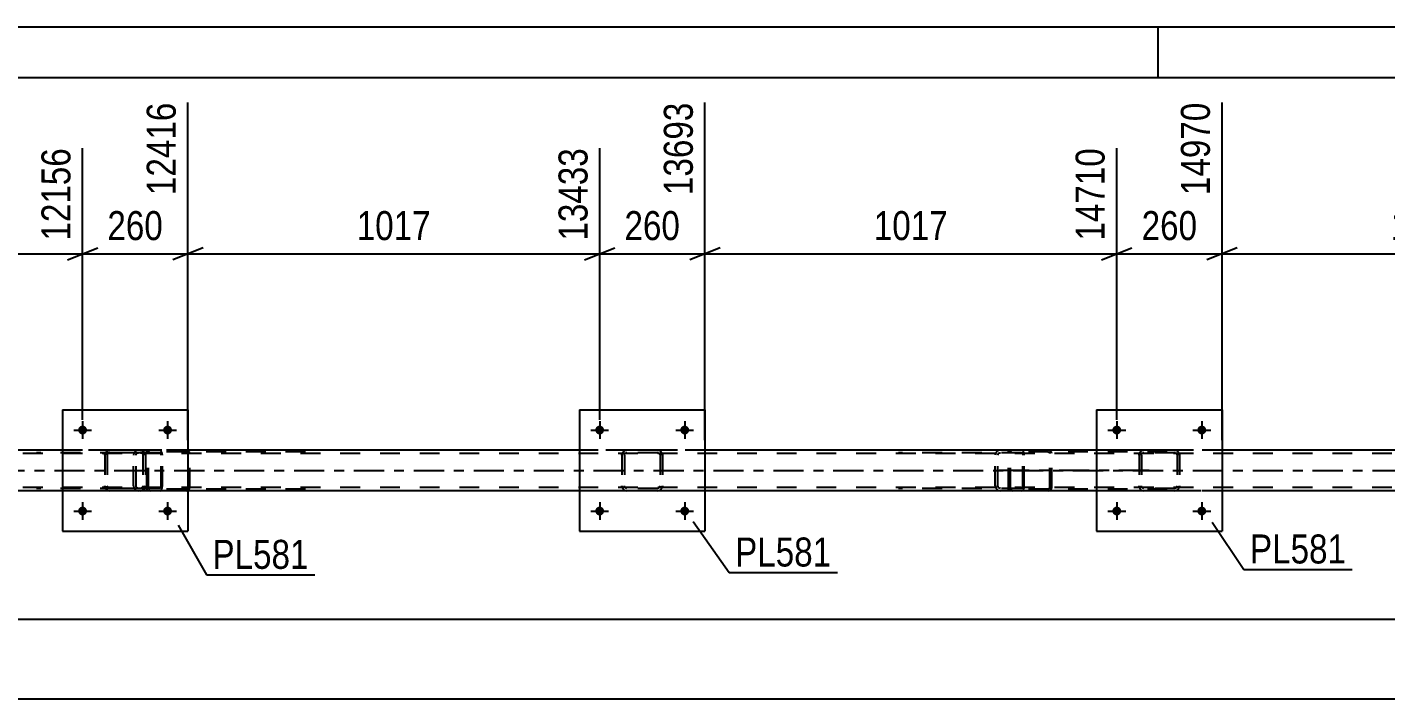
# Model space of a CAD drawing. Header units: millimetres. Extents: x 0 to 841, y 0 to 594.
# Drawn here: x 519.3 to 653.5, y 527.7 to 594 of the extents above; entities that cross this region are included whole.
import ezdxf

# ---------------------------------------------------------------- set-up
doc = ezdxf.new("R2010")
doc.units = ezdxf.units.MM
doc.linetypes.add('DXK_LINE_DOT2', pattern=[3.9198, 1.9599, -1.9599])
doc.linetypes.add('DXK_LINE_DOT3', pattern=[5.9187, 2.979, -0.9799, 0.9799, -0.9799])
doc.styles.add('Arial Narrow', font='ARIALN.TTF', dxfattribs={"height": 0.2})

# ---------------------------------------------------------------- blocks, each defined once
blk = doc.blocks.new('Unknown-814735391-1133')
at = {"color": 5, "linetype": 'Continuous'}
for p, q in [((841, 594), (0, 594)), ((631, 589), (631, 594)), ((836, 589), (5, 589))]:
    blk.add_line(p, q, dxfattribs=at)
blk = doc.blocks.new('Bolt-814735391-5154 - 5134')
at = {"linetype": 'Continuous'}
for points in [[(627.36, 554.21, -1), (626.48, 554.21, -1)], [(635.76, 554.21, -1), (634.88, 554.21, -1)]]:
    blk.add_hatch(color=1, dxfattribs=at).paths.add_polyline_path(points)
at = {"color": 1, "linetype": 'Continuous'}
for p, q in [((626.92, 555.09), (626.92, 553.33)), ((635.32, 555.09), (635.32, 553.33)), ((626.04, 554.21), (627.8, 554.21)), ((634.44, 554.21), (636.2, 554.21))]:
    blk.add_line(p, q, dxfattribs=at)
blk = doc.blocks.new('Bolt-814735391-5155 - 5134')
at = {"linetype": 'Continuous'}
for points in [[(627.36, 546.21, -1), (626.48, 546.21, -1)], [(635.76, 546.21, -1), (634.88, 546.21, -1)]]:
    blk.add_hatch(color=1, dxfattribs=at).paths.add_polyline_path(points)
at = {"color": 1, "linetype": 'Continuous'}
for p, q in [((626.92, 547.09), (626.92, 545.33)), ((635.32, 547.09), (635.32, 545.33)), ((626.04, 546.21), (627.8, 546.21)), ((634.44, 546.21), (636.2, 546.21))]:
    blk.add_line(p, q, dxfattribs=at)
blk = doc.blocks.new('Bolt-814735391-5158 - 5134')
at = {"linetype": 'Continuous'}
for points in [[(576.28, 554.21, -1), (575.4, 554.21, -1)], [(584.68, 554.21, -1), (583.8, 554.21, -1)]]:
    blk.add_hatch(color=1, dxfattribs=at).paths.add_polyline_path(points)
at = {"color": 1, "linetype": 'Continuous'}
for p, q in [((575.84, 555.09), (575.84, 553.33)), ((584.24, 555.09), (584.24, 553.33)), ((574.96, 554.21), (576.72, 554.21)), ((583.36, 554.21), (585.12, 554.21))]:
    blk.add_line(p, q, dxfattribs=at)
blk = doc.blocks.new('Part-814735391-5223 - 5134')
at = {"color": 2, "linetype": 'Continuous'}
for p, q in [((624.92, 556.21), (624.92, 544.21)), ((624.92, 556.21), (637.32, 556.21)), ((637.32, 556.21), (637.32, 544.21)), ((624.92, 544.21), (637.32, 544.21))]:
    blk.add_line(p, q, dxfattribs=at)
blk = doc.blocks.new('Bolt-814735391-5159 - 5134')
at = {"linetype": 'Continuous'}
for points in [[(576.28, 546.21, -1), (575.4, 546.21, -1)], [(584.68, 546.21, -1), (583.8, 546.21, -1)]]:
    blk.add_hatch(color=1, dxfattribs=at).paths.add_polyline_path(points)
at = {"color": 1, "linetype": 'Continuous'}
for p, q in [((575.84, 547.09), (575.84, 545.33)), ((584.24, 547.09), (584.24, 545.33)), ((574.96, 546.21), (576.72, 546.21)), ((583.36, 546.21), (585.12, 546.21))]:
    blk.add_line(p, q, dxfattribs=at)
blk = doc.blocks.new('Part-814735391-5224 - 5134')
at = {"color": 7, "linetype": 'DXK_LINE_DOT2'}
for p, q in [((629.12, 551.73), (629.15, 551.92)), ((629.15, 551.92), (629.12, 551.73)), ((629.12, 551.73), (629.12, 548.69)), ((629.36, 551.73), (629.38, 551.83)), ((629.36, 551.73), (629.36, 548.69)), ((629.38, 551.83), (629.43, 551.9)), ((629.41, 552.18), (629.6, 552.21)), ((629.6, 552.21), (629.41, 552.18)), ((629.43, 551.9), (629.51, 551.96)), ((629.51, 551.96), (629.6, 551.97)), ((632.64, 552.21), (629.6, 552.21)), ((632.64, 551.97), (629.6, 551.97)), ((632.64, 552.21), (632.82, 552.18)), ((632.82, 552.18), (632.64, 552.21)), ((632.64, 551.97), (632.73, 551.96)), ((632.73, 551.96), (632.81, 551.9)), ((632.81, 551.9), (632.86, 551.83)), ((632.86, 551.83), (632.88, 551.73)), ((632.88, 551.73), (632.88, 548.69)), ((633.08, 551.92), (633.12, 551.73)), ((633.12, 551.73), (633.08, 551.92)), ((633.12, 551.73), (633.12, 548.69)), ((629.15, 548.51), (629.12, 548.69)), ((629.12, 548.69), (629.15, 548.51)), ((629.38, 548.6), (629.36, 548.69)), ((629.43, 548.52), (629.38, 548.6)), ((629.6, 548.21), (629.41, 548.25)), ((629.41, 548.25), (629.6, 548.21)), ((629.51, 548.47), (629.43, 548.52)), ((629.6, 548.45), (629.51, 548.47)), ((632.64, 548.45), (629.6, 548.45)), ((632.64, 548.21), (629.6, 548.21)), ((632.73, 548.47), (632.64, 548.45)), ((632.82, 548.25), (632.64, 548.21)), ((632.64, 548.21), (632.82, 548.25)), ((632.81, 548.52), (632.73, 548.47)), ((632.86, 548.6), (632.81, 548.52)), ((632.88, 548.69), (632.86, 548.6)), ((633.12, 548.69), (633.08, 548.51)), ((633.08, 548.51), (633.12, 548.69))]:
    blk.add_line(p, q, dxfattribs=at)
at = {"color": 7, "linetype": 'DXK_LINE_DOT3'}
blk.add_line((631.12, 550.21), (631.12, 550.21), dxfattribs=at)
at = {"color": 7, "linetype": 'DXK_LINE_DOT2'}
for centre, start, end in [((629.6, 551.73), 112.5, 157.5), ((629.6, 551.73), 112.5, 157.5), ((632.64, 551.73), 22.5, 67.5), ((632.64, 551.73), 22.5, 67.5), ((629.6, 548.69), 202.5, 247.5), ((629.6, 548.69), 202.5, 247.5), ((632.64, 548.69), 292.5, 337.5), ((632.64, 548.69), 292.5, 337.5)]:
    blk.add_arc(centre, 0.48, start, end, dxfattribs=at)
blk = doc.blocks.new('Bolt-814735391-5160 - 5134')
at = {"linetype": 'Continuous'}
for points in [[(525.2, 554.21, -1), (524.32, 554.21, -1)], [(533.6, 554.21, -1), (532.72, 554.21, -1)]]:
    blk.add_hatch(color=1, dxfattribs=at).paths.add_polyline_path(points)
at = {"color": 1, "linetype": 'Continuous'}
for p, q in [((524.76, 555.09), (524.76, 553.33)), ((533.16, 555.09), (533.16, 553.33)), ((523.88, 554.21), (525.64, 554.21)), ((532.28, 554.21), (534.04, 554.21))]:
    blk.add_line(p, q, dxfattribs=at)
blk = doc.blocks.new('Bolt-814735391-5161 - 5134')
at = {"linetype": 'Continuous'}
for points in [[(525.2, 546.21, -1), (524.32, 546.21, -1)], [(533.6, 546.21, -1), (532.72, 546.21, -1)]]:
    blk.add_hatch(color=1, dxfattribs=at).paths.add_polyline_path(points)
at = {"color": 1, "linetype": 'Continuous'}
for p, q in [((524.76, 547.09), (524.76, 545.33)), ((533.16, 547.09), (533.16, 545.33)), ((523.88, 546.21), (525.64, 546.21)), ((532.28, 546.21), (534.04, 546.21))]:
    blk.add_line(p, q, dxfattribs=at)
blk = doc.blocks.new('Part-814735391-5235 - 5134')
at = {"color": 2, "linetype": 'Continuous'}
for p, q in [((573.84, 556.21), (573.84, 544.21)), ((573.84, 556.21), (586.24, 556.21)), ((586.24, 556.21), (586.24, 544.21)), ((573.84, 544.21), (586.24, 544.21))]:
    blk.add_line(p, q, dxfattribs=at)
blk = doc.blocks.new('Part-814735391-5236 - 5134')
at = {"color": 7, "linetype": 'DXK_LINE_DOT2'}
for p, q in [((578.04, 551.73), (578.07, 551.92)), ((578.07, 551.92), (578.04, 551.73)), ((578.04, 551.73), (578.04, 548.69)), ((578.28, 551.73), (578.3, 551.83)), ((578.28, 551.73), (578.28, 548.69)), ((578.3, 551.83), (578.35, 551.9)), ((578.33, 552.18), (578.52, 552.21)), ((578.52, 552.21), (578.33, 552.18)), ((578.35, 551.9), (578.42, 551.96)), ((578.42, 551.96), (578.52, 551.97)), ((581.56, 552.21), (578.52, 552.21)), ((581.56, 551.97), (578.52, 551.97)), ((581.56, 552.21), (581.74, 552.18)), ((581.74, 552.18), (581.56, 552.21)), ((581.56, 551.97), (581.65, 551.96)), ((581.65, 551.96), (581.73, 551.9)), ((581.73, 551.9), (581.78, 551.83)), ((581.78, 551.83), (581.8, 551.73)), ((581.8, 551.73), (581.8, 548.69)), ((582, 551.92), (582.04, 551.73)), ((582.04, 551.73), (582, 551.92)), ((582.04, 551.73), (582.04, 548.69)), ((578.07, 548.51), (578.04, 548.69)), ((578.04, 548.69), (578.07, 548.51)), ((578.3, 548.6), (578.28, 548.69)), ((578.35, 548.52), (578.3, 548.6)), ((578.52, 548.21), (578.33, 548.25)), ((578.33, 548.25), (578.52, 548.21)), ((578.42, 548.47), (578.35, 548.52)), ((578.52, 548.45), (578.42, 548.47)), ((581.56, 548.45), (578.52, 548.45)), ((581.56, 548.21), (578.52, 548.21)), ((581.65, 548.47), (581.56, 548.45)), ((581.74, 548.25), (581.56, 548.21)), ((581.56, 548.21), (581.74, 548.25)), ((581.73, 548.52), (581.65, 548.47)), ((581.78, 548.6), (581.73, 548.52)), ((581.8, 548.69), (581.78, 548.6)), ((582.04, 548.69), (582, 548.51)), ((582, 548.51), (582.04, 548.69))]:
    blk.add_line(p, q, dxfattribs=at)
at = {"color": 7, "linetype": 'DXK_LINE_DOT3'}
blk.add_line((580.04, 550.21), (580.04, 550.21), dxfattribs=at)
at = {"color": 7, "linetype": 'DXK_LINE_DOT2'}
for centre, start, end in [((578.52, 551.73), 112.5, 157.5), ((578.52, 551.73), 112.5, 157.5), ((581.56, 551.73), 22.5, 67.5), ((581.56, 551.73), 22.5, 67.5), ((578.52, 548.69), 202.5, 247.5), ((578.52, 548.69), 202.5, 247.5), ((581.56, 548.69), 292.5, 337.5), ((581.56, 548.69), 292.5, 337.5)]:
    blk.add_arc(centre, 0.48, start, end, dxfattribs=at)
blk = doc.blocks.new('Part-814735391-5241 - 5134')
at = {"color": 2, "linetype": 'Continuous'}
for p, q in [((522.76, 556.21), (522.76, 544.21)), ((522.76, 556.21), (535.16, 556.21)), ((535.16, 556.21), (535.16, 544.21)), ((522.76, 544.21), (535.16, 544.21))]:
    blk.add_line(p, q, dxfattribs=at)
blk = doc.blocks.new('Part-814735391-5242 - 5134')
at = {"color": 7, "linetype": 'DXK_LINE_DOT2'}
for p, q in [((526.96, 551.73), (526.99, 551.92)), ((526.99, 551.92), (526.96, 551.73)), ((526.96, 551.73), (526.96, 548.69)), ((527.2, 551.73), (527.21, 551.83)), ((527.2, 551.73), (527.2, 548.69)), ((527.21, 551.83), (527.27, 551.9)), ((527.25, 552.18), (527.44, 552.21)), ((527.44, 552.21), (527.25, 552.18)), ((527.27, 551.9), (527.34, 551.96)), ((527.34, 551.96), (527.44, 551.97)), ((530.48, 552.21), (527.44, 552.21)), ((530.48, 551.97), (527.44, 551.97)), ((530.48, 552.21), (530.66, 552.18)), ((530.66, 552.18), (530.48, 552.21)), ((530.48, 551.97), (530.57, 551.96)), ((530.57, 551.96), (530.65, 551.9)), ((530.65, 551.9), (530.7, 551.83)), ((530.7, 551.83), (530.72, 551.73)), ((530.72, 551.73), (530.72, 548.69)), ((530.92, 551.92), (530.96, 551.73)), ((530.96, 551.73), (530.92, 551.92)), ((530.96, 551.73), (530.96, 548.69)), ((526.99, 548.51), (526.96, 548.69)), ((526.96, 548.69), (526.99, 548.51)), ((527.21, 548.6), (527.2, 548.69)), ((527.27, 548.52), (527.21, 548.6)), ((527.44, 548.21), (527.25, 548.25)), ((527.25, 548.25), (527.44, 548.21)), ((527.34, 548.47), (527.27, 548.52)), ((527.44, 548.45), (527.34, 548.47)), ((530.48, 548.45), (527.44, 548.45)), ((530.48, 548.21), (527.44, 548.21)), ((530.57, 548.47), (530.48, 548.45)), ((530.66, 548.25), (530.48, 548.21)), ((530.48, 548.21), (530.66, 548.25)), ((530.65, 548.52), (530.57, 548.47)), ((530.7, 548.6), (530.65, 548.52)), ((530.72, 548.69), (530.7, 548.6)), ((530.96, 548.69), (530.92, 548.51)), ((530.92, 548.51), (530.96, 548.69))]:
    blk.add_line(p, q, dxfattribs=at)
at = {"color": 7, "linetype": 'DXK_LINE_DOT3'}
blk.add_line((528.96, 550.21), (528.96, 550.21), dxfattribs=at)
at = {"color": 7, "linetype": 'DXK_LINE_DOT2'}
for centre, start, end in [((527.44, 551.73), 112.5, 157.5), ((527.44, 551.73), 112.5, 157.5), ((530.48, 551.73), 22.5, 67.5), ((530.48, 551.73), 22.5, 67.5), ((527.44, 548.69), 202.5, 247.5), ((527.44, 548.69), 202.5, 247.5), ((530.48, 548.69), 292.5, 337.5), ((530.48, 548.69), 292.5, 337.5)]:
    blk.add_arc(centre, 0.48, start, end, dxfattribs=at)
blk = doc.blocks.new('Part-814735391-5273 - 5134')
at = {"color": 7, "linetype": 'DXK_LINE_DOT2'}
for p, q in [((532.38, 552.21), (520.22, 552.21)), ((532.38, 551.97), (520.22, 551.97)), ((529.82, 551.92), (529.78, 551.73)), ((529.78, 548.69), (529.78, 551.73)), ((530.04, 551.73), (530.05, 551.83)), ((530.04, 548.69), (530.04, 551.73)), ((530.05, 551.83), (530.11, 551.9)), ((530.29, 552.21), (530.09, 552.18)), ((530.11, 551.9), (530.19, 551.96)), ((530.19, 551.96), (530.29, 551.97)), ((531.1, 551.97), (531.1, 552.21)), ((532.48, 552.18), (532.38, 552.21)), ((532.38, 551.97), (532.43, 551.96)), ((532.43, 551.96), (532.47, 551.9)), ((532.47, 551.9), (532.5, 551.83)), ((532.57, 552.07), (532.48, 552.18)), ((532.5, 551.83), (532.51, 551.73)), ((532.51, 548.69), (532.51, 551.73)), ((532.63, 551.92), (532.57, 552.07)), ((532.65, 551.73), (532.63, 551.92)), ((532.65, 548.69), (532.65, 551.73)), ((532.38, 548.45), (520.22, 548.45)), ((532.38, 548.21), (520.22, 548.21)), ((529.78, 548.69), (529.82, 548.51)), ((530.05, 548.6), (530.04, 548.69)), ((530.11, 548.52), (530.05, 548.6)), ((530.09, 548.25), (530.29, 548.21)), ((530.19, 548.47), (530.11, 548.52)), ((530.29, 548.45), (530.19, 548.47)), ((531.1, 548.21), (531.1, 548.45)), ((532.43, 548.47), (532.38, 548.45)), ((532.38, 548.21), (532.48, 548.25)), ((532.47, 548.52), (532.43, 548.47)), ((532.5, 548.6), (532.47, 548.52)), ((532.48, 548.25), (532.57, 548.35)), ((532.51, 548.69), (532.5, 548.6)), ((532.57, 548.35), (532.58, 548.39)), ((532.58, 548.39), (532.63, 548.51)), ((532.63, 548.51), (532.65, 548.69))]:
    blk.add_line(p, q, dxfattribs=at)
for centre, start, end in [((530.27, 551.72), 111.1941, 156.1506), ((530.27, 548.71), 203.8494, 248.8059)]:
    blk.add_arc(centre, 0.492, start, end, dxfattribs=at)
blk = doc.blocks.new('Part-814735391-5274 - 5134')
at = {"color": 7, "linetype": 'DXK_LINE_DOT2'}
for p, q in [((617.51, 552.21), (605.36, 552.21)), ((617.51, 551.97), (605.36, 551.97)), ((614.95, 551.87), (614.92, 551.73)), ((614.92, 548.69), (614.92, 551.73)), ((614.96, 551.92), (614.95, 551.87)), ((615.17, 551.73), (615.19, 551.83)), ((615.17, 548.69), (615.17, 551.73)), ((615.19, 551.83), (615.24, 551.9)), ((615.42, 552.21), (615.23, 552.18)), ((615.24, 551.9), (615.33, 551.96)), ((615.33, 551.96), (615.42, 551.97)), ((616.24, 551.97), (616.24, 552.21)), ((617.62, 552.18), (617.51, 552.21)), ((617.51, 551.97), (617.56, 551.96)), ((617.56, 551.96), (617.61, 551.9)), ((617.61, 551.9), (617.64, 551.83)), ((617.7, 552.07), (617.62, 552.18)), ((617.64, 551.83), (617.65, 551.73)), ((617.65, 548.69), (617.65, 551.73)), ((617.76, 551.92), (617.7, 552.07)), ((617.78, 551.73), (617.76, 551.92)), ((617.78, 548.69), (617.78, 551.73)), ((617.51, 548.45), (605.36, 548.45)), ((617.51, 548.21), (605.36, 548.21)), ((614.92, 548.69), (614.94, 548.61)), ((614.94, 548.61), (614.96, 548.51)), ((615.19, 548.6), (615.17, 548.69)), ((615.24, 548.52), (615.19, 548.6)), ((615.23, 548.25), (615.42, 548.21)), ((615.33, 548.47), (615.24, 548.52)), ((615.42, 548.45), (615.33, 548.47)), ((616.24, 548.21), (616.24, 548.45)), ((617.56, 548.47), (617.51, 548.45)), ((617.51, 548.21), (617.62, 548.25)), ((617.61, 548.52), (617.56, 548.47)), ((617.64, 548.6), (617.61, 548.52)), ((617.62, 548.25), (617.7, 548.35)), ((617.65, 548.69), (617.64, 548.6)), ((617.7, 548.35), (617.72, 548.39)), ((617.72, 548.39), (617.76, 548.51)), ((617.76, 548.51), (617.78, 548.69))]:
    blk.add_line(p, q, dxfattribs=at)
for centre, start, end in [((615.41, 551.72), 111.1941, 156.1506), ((615.41, 548.71), 203.8494, 248.8059)]:
    blk.add_arc(centre, 0.492, start, end, dxfattribs=at)
blk = doc.blocks.new('Part-814735391-5301 - 5134')
at = {"color": 7, "linetype": 'DXK_LINE_DOT2'}
for p, q in [((616.26, 552.02), (616.24, 551.89)), ((616.24, 548.53), (616.24, 551.89)), ((616.41, 551.89), (616.42, 551.95)), ((616.41, 548.53), (616.41, 551.89)), ((616.42, 551.95), (616.46, 552.01)), ((616.58, 552.21), (616.45, 552.19)), ((616.46, 552.01), (616.51, 552.04)), ((616.51, 552.04), (616.58, 552.05)), ((631.91, 552.21), (616.58, 552.21)), ((631.91, 552.05), (616.58, 552.05)), ((620.28, 552.19), (620.15, 552.21)), ((620.15, 552.05), (620.22, 552.04)), ((620.22, 552.04), (620.24, 552.03)), ((620.24, 552.03), (620.27, 552.01)), ((620.27, 552.01), (620.31, 551.95)), ((620.31, 551.95), (620.32, 551.89)), ((620.32, 548.53), (620.32, 551.89)), ((620.49, 551.89), (620.47, 552.02)), ((620.49, 548.53), (620.49, 551.89)), ((616.24, 548.53), (616.26, 548.41)), ((616.42, 548.47), (616.41, 548.53)), ((616.46, 548.42), (616.42, 548.47)), ((616.45, 548.24), (616.58, 548.21)), ((616.46, 548.42), (616.49, 548.4)), ((616.49, 548.4), (616.51, 548.39)), ((616.51, 548.39), (616.58, 548.37)), ((631.91, 548.37), (616.58, 548.37)), ((631.91, 548.21), (616.58, 548.21)), ((620.22, 548.39), (620.15, 548.37)), ((620.15, 548.21), (620.28, 548.24)), ((620.27, 548.42), (620.22, 548.39)), ((620.31, 548.47), (620.27, 548.42)), ((620.32, 548.53), (620.31, 548.47)), ((620.47, 548.41), (620.49, 548.53))]:
    blk.add_line(p, q, dxfattribs=at)
at = {"color": 7, "linetype": 'DXK_LINE_DOT3'}
blk.add_line((630.12, 550.21), (614.94, 550.21), dxfattribs=at)
at = {"color": 7, "linetype": 'DXK_LINE_DOT2'}
for centre, start, end in [((616.56, 551.88), 110.7583, 155.68), ((620.17, 551.88), 24.32, 69.2417), ((616.56, 548.55), 204.32, 249.2417), ((620.17, 548.55), 290.7583, 335.68)]:
    blk.add_arc(centre, 0.331, start, end, dxfattribs=at)
blk = doc.blocks.new('Part-814735391-5302 - 5134')
at = {"color": 7, "linetype": 'DXK_LINE_DOT2'}
for p, q in [((531.13, 552.02), (531.1, 551.89)), ((531.1, 548.53), (531.1, 551.89)), ((531.27, 551.89), (531.29, 551.95)), ((531.27, 548.53), (531.27, 551.89)), ((531.29, 551.95), (531.32, 552.01)), ((531.44, 552.21), (531.31, 552.19)), ((531.32, 552.01), (531.38, 552.04)), ((531.38, 552.04), (531.44, 552.05)), ((546.77, 552.21), (531.44, 552.21)), ((546.77, 552.05), (531.44, 552.05)), ((535.15, 552.19), (535.02, 552.21)), ((535.02, 552.05), (535.08, 552.04)), ((535.08, 552.04), (535.14, 552.01)), ((535.14, 552.01), (535.18, 551.95)), ((535.18, 551.95), (535.19, 551.89)), ((535.19, 548.53), (535.19, 551.89)), ((535.36, 551.89), (535.33, 552.02)), ((535.36, 548.53), (535.36, 551.89)), ((531.1, 548.53), (531.13, 548.41)), ((531.29, 548.47), (531.27, 548.53)), ((531.32, 548.42), (531.29, 548.47)), ((531.31, 548.24), (531.44, 548.21)), ((531.38, 548.39), (531.32, 548.42)), ((531.44, 548.37), (531.38, 548.39)), ((546.77, 548.37), (531.44, 548.37)), ((546.77, 548.21), (531.44, 548.21)), ((535.08, 548.39), (535.02, 548.37)), ((535.02, 548.21), (535.15, 548.24)), ((535.14, 548.42), (535.08, 548.39)), ((535.18, 548.47), (535.14, 548.42)), ((535.19, 548.53), (535.18, 548.47)), ((535.33, 548.41), (535.36, 548.53))]:
    blk.add_line(p, q, dxfattribs=at)
for centre, start, end in [((531.43, 551.88), 110.7583, 155.68), ((535.03, 551.88), 24.32, 69.2417), ((531.43, 548.55), 204.32, 249.2417), ((535.03, 548.55), 290.7583, 335.68)]:
    blk.add_arc(centre, 0.331, start, end, dxfattribs=at)
blk = doc.blocks.new('Part-814735391-5334 - 5134')
at = {"color": 7, "linetype": 'DXK_LINE_DOT2'}
for p, q in [((759.93, 551.89), (95.83, 551.89)), ((759.93, 552.21), (114.11, 552.21)), ((535.16, 552.21), (522.76, 552.21)), ((586.24, 552.21), (573.84, 552.21)), ((637.32, 552.21), (624.92, 552.21)), ((759.93, 548.53), (95.83, 548.53)), ((756.77, 548.21), (95.83, 548.21)), ((535.16, 548.21), (522.76, 548.21)), ((586.24, 548.21), (573.84, 548.21)), ((637.32, 548.21), (624.92, 548.21))]:
    blk.add_line(p, q, dxfattribs=at)
at = {"color": 2, "linetype": 'Continuous'}
for p, q in [((522.76, 552.21), (484.08, 552.21)), ((573.84, 552.21), (535.16, 552.21)), ((624.92, 552.21), (586.24, 552.21)), ((676, 552.21), (637.32, 552.21)), ((522.76, 548.21), (484.08, 548.21)), ((573.84, 548.21), (535.16, 548.21)), ((624.92, 548.21), (586.24, 548.21)), ((676, 548.21), (637.32, 548.21))]:
    blk.add_line(p, q, dxfattribs=at)
at = {"color": 7, "linetype": 'DXK_LINE_DOT3'}
blk.add_line((95.83, 550.21), (759.93, 550.21), dxfattribs=at)
blk = doc.blocks.new('StraightDimension-814735391-9585 - 5134')
at = {"color": 7, "linetype": 'Continuous'}
for p, q in [((535.16, 553.21), (535.16, 586.56)), ((524.76, 555.21), (524.76, 582.06)), ((523.26, 571.02), (526.26, 572.22)), ((536.66, 572.22), (533.66, 571.02)), ((524.76, 571.62), (535.16, 571.62))]:
    blk.add_line(p, q, dxfattribs=at)
at = {"color": 0}
blk.add_wipeout([(533.3, 572.37), (533.3, 576.57), (526.61, 576.57), (526.61, 572.37)], dxfattribs=at)
at = {"color": 3, "style": 'Arial Narrow'}
blk.add_text('260', height=2.863, dxfattribs=at).set_placement((527.21, 572.97))
at = {"color": 0, "linetype": 'Continuous'}
blk.add_wipeout([(534.56, 587.16), (530.36, 587.16), (530.36, 576.82), (534.56, 576.82)], dxfattribs=at)
at = {"color": 3, "linetype": 'Continuous', "style": 'Arial Narrow'}
blk.add_text('12416', height=2.863, rotation=90.0002, dxfattribs=at).set_placement((533.96, 577.42))
blk = doc.blocks.new('StraightDimension-814735391-5386 - 5134')
at = {"color": 7, "linetype": 'Continuous'}
blk.add_line((53.91, 535.53), (759.93, 535.53), dxfattribs=at)
blk = doc.blocks.new('StraightDimension-814735391-9580 - 5134')
at = {"color": 7, "linetype": 'Continuous'}
for p, q in [((637.32, 553.21), (637.32, 586.56)), ((678, 555.21), (678, 582.06)), ((638.82, 572.22), (635.82, 571.02)), ((676.5, 571.02), (679.5, 572.22)), ((637.32, 571.62), (678, 571.62))]:
    blk.add_line(p, q, dxfattribs=at)
at = {"color": 0}
blk.add_wipeout([(661.91, 572.37), (661.91, 576.57), (653.4, 576.57), (653.4, 572.37)], dxfattribs=at)
at = {"color": 3, "style": 'Arial Narrow'}
blk.add_text('1017', height=2.863, dxfattribs=at).set_placement((654, 572.97))
at = {"color": 0, "linetype": 'Continuous'}
blk.add_wipeout([(677.4, 582.66), (673.2, 582.66), (673.2, 572.32), (677.4, 572.32)], dxfattribs=at)
at = {"color": 3, "linetype": 'Continuous', "style": 'Arial Narrow'}
blk.add_text('15987', height=2.863, rotation=90.0002, dxfattribs=at).set_placement((676.8, 572.92))
blk = doc.blocks.new('StraightDimension-814735391-9581 - 5134')
at = {"color": 7, "linetype": 'Continuous'}
for p, q in [((637.32, 553.21), (637.32, 586.56)), ((626.92, 555.21), (626.92, 582.06)), ((625.42, 571.02), (628.42, 572.22)), ((638.82, 572.22), (635.82, 571.02)), ((626.92, 571.62), (637.32, 571.62))]:
    blk.add_line(p, q, dxfattribs=at)
at = {"color": 0}
blk.add_wipeout([(635.46, 572.37), (635.46, 576.57), (628.78, 576.57), (628.78, 572.37)], dxfattribs=at)
at = {"color": 3, "style": 'Arial Narrow'}
blk.add_text('260', height=2.863, dxfattribs=at).set_placement((629.38, 572.97))
at = {"color": 0, "linetype": 'Continuous'}
blk.add_wipeout([(636.72, 587.16), (632.52, 587.16), (632.52, 576.82), (636.72, 576.82)], dxfattribs=at)
at = {"color": 3, "linetype": 'Continuous', "style": 'Arial Narrow'}
blk.add_text('14970', height=2.863, rotation=90.0002, dxfattribs=at).set_placement((636.12, 577.42))
blk = doc.blocks.new('StraightDimension-814735391-9582 - 5134')
at = {"color": 7, "linetype": 'Continuous'}
for p, q in [((586.24, 553.21), (586.24, 586.56)), ((626.92, 555.21), (626.92, 582.06)), ((587.74, 572.22), (584.74, 571.02)), ((625.42, 571.02), (628.42, 572.22)), ((586.24, 571.62), (626.92, 571.62))]:
    blk.add_line(p, q, dxfattribs=at)
at = {"color": 0}
blk.add_wipeout([(610.83, 572.37), (610.83, 576.57), (602.32, 576.57), (602.32, 572.37)], dxfattribs=at)
at = {"color": 3, "style": 'Arial Narrow'}
blk.add_text('1017', height=2.863, dxfattribs=at).set_placement((602.92, 572.97))
at = {"color": 0, "linetype": 'Continuous'}
blk.add_wipeout([(626.32, 582.66), (622.12, 582.66), (622.12, 572.32), (626.32, 572.32)], dxfattribs=at)
at = {"color": 3, "linetype": 'Continuous', "style": 'Arial Narrow'}
blk.add_text('14710', height=2.863, rotation=90.0002, dxfattribs=at).set_placement((625.72, 572.92))
blk = doc.blocks.new('StraightDimension-814735391-9583 - 5134')
at = {"color": 7, "linetype": 'Continuous'}
for p, q in [((586.24, 553.21), (586.24, 586.56)), ((575.84, 555.21), (575.84, 582.06)), ((574.34, 571.02), (577.34, 572.22)), ((587.74, 572.22), (584.74, 571.02)), ((575.84, 571.62), (586.24, 571.62))]:
    blk.add_line(p, q, dxfattribs=at)
at = {"color": 0}
blk.add_wipeout([(584.38, 572.37), (584.38, 576.57), (577.69, 576.57), (577.69, 572.37)], dxfattribs=at)
at = {"color": 3, "style": 'Arial Narrow'}
blk.add_text('260', height=2.863, dxfattribs=at).set_placement((578.29, 572.97))
at = {"color": 0, "linetype": 'Continuous'}
blk.add_wipeout([(585.64, 587.16), (581.44, 587.16), (581.44, 576.82), (585.64, 576.82)], dxfattribs=at)
at = {"color": 3, "linetype": 'Continuous', "style": 'Arial Narrow'}
blk.add_text('13693', height=2.863, rotation=90.0002, dxfattribs=at).set_placement((585.04, 577.42))
blk = doc.blocks.new('StraightDimension-814735391-9584 - 5134')
at = {"color": 7, "linetype": 'Continuous'}
for p, q in [((535.16, 553.21), (535.16, 586.56)), ((575.84, 555.21), (575.84, 582.06)), ((536.66, 572.22), (533.66, 571.02)), ((574.34, 571.02), (577.34, 572.22)), ((535.16, 571.62), (575.84, 571.62))]:
    blk.add_line(p, q, dxfattribs=at)
at = {"color": 0}
blk.add_wipeout([(559.75, 572.37), (559.75, 576.57), (551.24, 576.57), (551.24, 572.37)], dxfattribs=at)
at = {"color": 3, "style": 'Arial Narrow'}
blk.add_text('1017', height=2.863, dxfattribs=at).set_placement((551.84, 572.97))
at = {"color": 0, "linetype": 'Continuous'}
blk.add_wipeout([(575.24, 582.66), (571.04, 582.66), (571.04, 572.32), (575.24, 572.32)], dxfattribs=at)
at = {"color": 3, "linetype": 'Continuous', "style": 'Arial Narrow'}
blk.add_text('13433', height=2.863, rotation=90.0002, dxfattribs=at).set_placement((574.64, 572.92))
blk = doc.blocks.new('StraightDimension-814735391-9586 - 5134')
at = {"color": 7, "linetype": 'Continuous'}
for p, q in [((484.08, 553.21), (484.08, 586.56)), ((524.76, 555.21), (524.76, 582.06)), ((485.58, 572.22), (482.58, 571.02)), ((523.26, 571.02), (526.26, 572.22)), ((484.08, 571.62), (524.76, 571.62))]:
    blk.add_line(p, q, dxfattribs=at)
at = {"color": 0}
blk.add_wipeout([(508.67, 572.37), (508.67, 576.57), (500.16, 576.57), (500.16, 572.37)], dxfattribs=at)
at = {"color": 3, "style": 'Arial Narrow'}
blk.add_text('1017', height=2.863, dxfattribs=at).set_placement((500.76, 572.97))
at = {"color": 0, "linetype": 'Continuous'}
blk.add_wipeout([(524.16, 582.66), (519.96, 582.66), (519.96, 572.32), (524.16, 572.32)], dxfattribs=at)
at = {"color": 3, "linetype": 'Continuous', "style": 'Arial Narrow'}
blk.add_text('12156', height=2.863, rotation=90.0002, dxfattribs=at).set_placement((523.56, 572.92))
blk = doc.blocks.new('StraightDimension-814735391-12029 - 5134')
at = {"color": 7, "linetype": 'Continuous'}
blk.add_line((53.27, 527.66), (760.57, 527.66), dxfattribs=at)
blk = doc.blocks.new('Mark-814735391-5231 - 5134')
at = {"color": 0}
blk.add_wipeout([(598.72, 540.73), (598.72, 543.73), (589.22, 543.73), (589.22, 540.73)], dxfattribs=at)
blk.add_wipeout([(598.72, 540.73), (598.72, 543.73), (589.22, 543.73), (589.22, 540.73)], dxfattribs=at)
at = {"color": 30, "linetype": 'Continuous'}
for p, q in [((585.07, 545.17), (588.62, 540.13)), ((588.62, 540.13), (599.32, 540.13))]:
    blk.add_line(p, q, dxfattribs=at)
at = {"color": 3, "style": 'Arial Narrow'}
blk.add_text('PL581', height=2.863, dxfattribs=at).set_placement((589.22, 540.73))
blk = doc.blocks.new('Mark-814735391-5219 - 5134')
at = {"color": 0}
blk.add_wipeout([(649.59, 541.03), (649.59, 544.03), (640.08, 544.03), (640.08, 541.03)], dxfattribs=at)
blk.add_wipeout([(649.59, 541.03), (649.59, 544.03), (640.08, 544.03), (640.08, 541.03)], dxfattribs=at)
at = {"color": 30, "linetype": 'Continuous'}
for p, q in [((636.36, 545.11), (639.48, 540.43)), ((639.48, 540.43), (650.19, 540.43))]:
    blk.add_line(p, q, dxfattribs=at)
at = {"color": 3, "style": 'Arial Narrow'}
blk.add_text('PL581', height=2.863, dxfattribs=at).set_placement((640.08, 541.03))
blk = doc.blocks.new('Mark-814735391-5237 - 5134')
at = {"color": 0}
blk.add_wipeout([(547.09, 540.5), (547.09, 543.5), (537.59, 543.5), (537.59, 540.5)], dxfattribs=at)
blk.add_wipeout([(547.09, 540.5), (547.09, 543.5), (537.59, 543.5), (537.59, 540.5)], dxfattribs=at)
at = {"color": 30, "linetype": 'Continuous'}
for p, q in [((534.21, 544.82), (536.99, 539.9)), ((536.99, 539.9), (547.69, 539.9))]:
    blk.add_line(p, q, dxfattribs=at)
at = {"color": 3, "style": 'Arial Narrow'}
blk.add_text('PL581', height=2.863, dxfattribs=at).set_placement((537.59, 540.5))

msp = doc.modelspace()

# ---------------------------------------------------------------- block references
for name in ['Unknown-814735391-1133', 'Part-814735391-5241 - 5134', 'Part-814735391-5235 - 5134', 'Part-814735391-5223 - 5134', 'Bolt-814735391-5160 - 5134', 'Bolt-814735391-5158 - 5134', 'Bolt-814735391-5154 - 5134', 'Part-814735391-5334 - 5134', 'Part-814735391-5273 - 5134', 'Part-814735391-5242 - 5134', 'Part-814735391-5302 - 5134', 'Part-814735391-5236 - 5134', 'Part-814735391-5274 - 5134', 'Part-814735391-5301 - 5134', 'Part-814735391-5224 - 5134', 'Bolt-814735391-5161 - 5134', 'Bolt-814735391-5159 - 5134', 'Bolt-814735391-5155 - 5134']:
    msp.add_blockref(name, (0, 0))

# ---------------------------------------------------------------- next in the draw order: block references
for name in ['StraightDimension-814735391-9585 - 5134', 'StraightDimension-814735391-9580 - 5134', 'StraightDimension-814735391-5386 - 5134']:
    msp.add_blockref(name, (0, 0))

# ---------------------------------------------------------------- next in the draw order: block references
for name in ['StraightDimension-814735391-9586 - 5134', 'StraightDimension-814735391-9581 - 5134', 'StraightDimension-814735391-12029 - 5134']:
    msp.add_blockref(name, (0, 0))

# ---------------------------------------------------------------- next in the draw order: block references
for name in ['StraightDimension-814735391-9582 - 5134', 'Mark-814735391-5231 - 5134', 'Mark-814735391-5219 - 5134', 'Mark-814735391-5237 - 5134']:
    msp.add_blockref(name, (0, 0))

# ---------------------------------------------------------------- next in the draw order: block references
msp.add_blockref('StraightDimension-814735391-9583 - 5134', (0, 0))

# ---------------------------------------------------------------- next in the draw order: block references
msp.add_blockref('StraightDimension-814735391-9584 - 5134', (0, 0))

doc.saveas('drawing.dxf')
